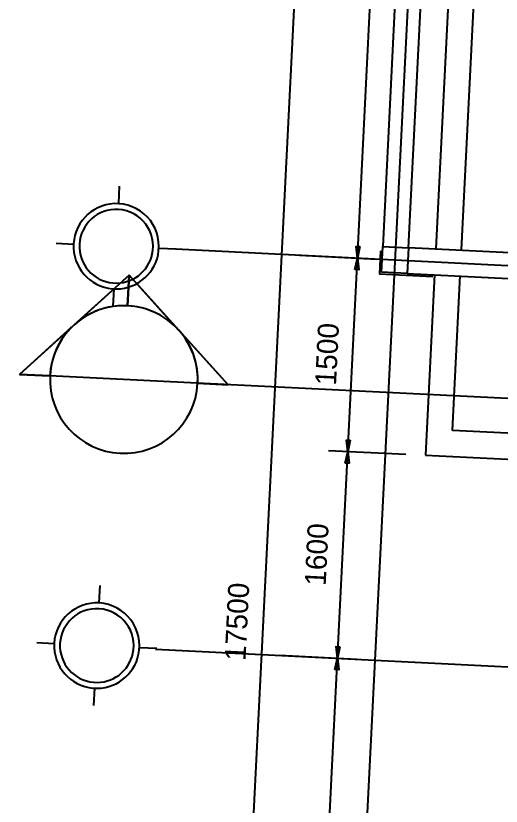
# Model space of a CAD drawing. Extents: x 549999 to 550212, y 1838161 to 1838467.
# Drawn here: x 550153.93 to 550157.69, y 1838349 to 1838355.11 of the extents above; entities that cross this region are included whole.
import ezdxf

# ---------------------------------------------------------------- set-up
doc = ezdxf.new("R2010")
doc.units = 0
for name, color, linetype in [('Level 17', 7, 'Continuous'), ('Level 18', 7, 'Continuous'), ('Level 19', 7, 'Continuous'), ('Level 20', 7, 'Continuous'), ('Level 27', 7, 'Continuous'), ('Level 36', 7, 'Continuous'), ('Level 4', 7, 'Continuous'), ('Level 6', 7, 'Continuous'), ('Level 8', 7, 'Continuous')]:
    doc.layers.add(name, color=color, linetype=linetype)

# ---------------------------------------------------------------- blocks, each defined once
blk = doc.blocks.new('FLOO13')
at = {"layer": 'Level 8'}
for p, q in [((-1101.49, 1187.1), (-1101.49, 687.1)), ((-1081.49, 687.1), (-1081.49, 1187.1)), ((-1101.49, 667.1), (-1101.49, 527.1)), ((-1081.49, 547.1), (-1081.49, 667.1)), ((-871.49, 547.1), (-1081.49, 547.1)), ((-1101.49, 527.1), (-891.49, 527.1))]:
    blk.add_line(p, q, dxfattribs=at)
blk = doc.blocks.new('GRID_3')
at = {"layer": 'Level 19'}
for p, q in [((0, 0.5169), (0, 0.3669)), ((-0.5169, 0), (-0.3669, 0)), ((0.5169, 0), (0.3669, 0)), ((0, -0.5169), (0, -0.3669))]:
    blk.add_line(p, q, dxfattribs=at)
for radius, start, end in [(0.3669, 86.59057, 185.41735), (0.3669, 3.40943, 86.59057), (0.3169, 86.59057, 185.41735), (0.3169, 3.40943, 86.59057), (0.3169, 275.41735, 3.40943), (0.3669, 275.41735, 3.40943), (0.3669, 185.41735, 275.41735), (0.3169, 185.41735, 275.41735)]:
    blk.add_arc((0, 0), radius, start, end, dxfattribs=at)
blk = doc.blocks.new('SECTI4')
at = {"layer": 'Level 17'}
for p, q in [((-0.635, 0.898), (-1.533, 0)), ((-1.084, 0.449), (-0.635, 0.898)), ((-0.635, 0.898), (-1.084, 0.449)), ((-0.635, 0.898), (0.263, 0)), ((-0.635, 0.898), (-0.635, 0.635)), ((-0.635, 0.635), (-0.635, 0.898)), ((-0.635, 0.635), (-0.635, 0.898)), ((-0.635, 0.898), (-0.186, 0.449)), ((-0.186, 0.449), (-0.635, 0.898)), ((-0.635, 0.898), (-0.635, 0.635)), ((-1.533, 0), (-1.1069, 0.4261)), ((-1.1069, 0.4261), (-1.533, 0)), ((-0.1631, 0.4261), (0.263, 0)), ((0.263, 0), (-0.1631, 0.4261)), ((-1.27, 0), (-1.533, 0)), ((-1.2708, 0), (-1.533, 0)), ((-1.533, 0), (-1.2708, 0)), ((0, 0), (0.263, 0)), ((0.263, 0), (0.0008, 0)), ((0.0008, 0), (0.263, 0))]:
    blk.add_line(p, q, dxfattribs=at)
for radius, start, end in [(0.635, 0, 180), (0.635, 90, 135), (0.635, 90, 135), (0.635, 45, 90), (0.635, 45, 90), (0.6358, 137.9216, 180), (0.6358, 137.9216, 180), (0.6358, 0, 42.0784), (0.6358, 0, 42.0784), (0.635, 180, 0)]:
    blk.add_arc((-0.635, 0), radius, start, end, dxfattribs=at)

msp = doc.modelspace()

# ---------------------------------------------------------------- linework, layer by layer
at = {"layer": 'Level 17'}
msp.add_line((550154.1949, 1838352.3308), (550155.3364, 1838352.2737), dxfattribs=at)
at = {"layer": 'Level 18'}
for p, q in [((550157.2521, 1838360.9429), (550156.1912, 1838339.7214)), ((550155.1683, 1838353.309), (550169.2414, 1838352.6054)), ((550155.0135, 1838350.2128), (550169.0866, 1838349.5093))]:
    msp.add_line(p, q, dxfattribs=at)
at = {"layer": 'Level 20'}
for p, q in [((550156.2834, 1838359.1606), (550155.4096, 1838341.6824)), ((550156.5762, 1838353.2386), (550156.8358, 1838358.4321)), ((550156.1268, 1838353.2611), (550156.726, 1838353.2311)), ((550156.1268, 1838353.2611), (550156.726, 1838353.2311)), ((550156.5013, 1838351.7405), (550156.5762, 1838353.2386)), ((550156.9506, 1838351.718), (550156.3514, 1838351.748)), ((550156.9506, 1838351.718), (550156.3514, 1838351.748)), ((550156.4214, 1838350.1425), (550156.5013, 1838351.7405)), ((550155.972, 1838350.1649), (550156.5712, 1838350.135)), ((550155.972, 1838350.1649), (550156.5712, 1838350.135)), ((550156.1817, 1838345.3484), (550156.4214, 1838350.1425))]:
    msp.add_line(p, q, dxfattribs=at)
for points in [[(550156.5955, 1838353.327), (550156.5762, 1838353.2386), (550156.5657, 1838353.3285)], [(550156.5568, 1838353.1501), (550156.5762, 1838353.2386), (550156.5866, 1838353.1487)], [(550156.5206, 1838351.8289), (550156.5013, 1838351.7405), (550156.4909, 1838351.8304)], [(550156.4819, 1838351.652), (550156.5013, 1838351.7405), (550156.5117, 1838351.6505)], [(550156.4407, 1838350.2309), (550156.4214, 1838350.1425), (550156.411, 1838350.2324)], [(550156.402, 1838350.054), (550156.4214, 1838350.1425), (550156.4318, 1838350.0525)]]:
    msp.add_lwpolyline(points, close=True, dxfattribs=at)
at = {"layer": 'Level 27'}
for p, q in [((550156.8979, 1838355.8608), (550156.7713, 1838353.329)), ((550156.9711, 1838353.319), (550157.0977, 1838355.8508)), ((550156.7713, 1838353.329), (550156.9711, 1838353.319)), ((550156.9711, 1838353.319), (550156.9611, 1838353.1192)), ((550157.7551, 1838353.2798), (550156.9711, 1838353.319)), ((550156.9611, 1838353.1192), (550157.7451, 1838353.08))]:
    msp.add_line(p, q, dxfattribs=at)
at = {"layer": 'Level 36'}
msp.add_line((550155.3364, 1838352.2737), (550184.3779, 1838350.8219), dxfattribs=at)
at = {"layer": 'Level 4'}
for p in [(550156.7546, 1838353.2948), (550157.1601, 1838353.0943)]:
    msp.add_line(p, (550156.7456, 1838353.115), dxfattribs=at)
at = {"layer": 'Level 6'}
for p, q in [((550156.7613, 1838353.1292), (550156.7713, 1838353.329)), ((550156.7713, 1838353.329), (550156.9711, 1838353.319)), ((550156.9711, 1838353.319), (550156.9611, 1838353.1192)), ((550156.9611, 1838353.1192), (550156.7613, 1838353.1292))]:
    msp.add_line(p, q, dxfattribs=at)

# ---------------------------------------------------------------- block references
at = {"layer": 'Level 17', "xscale": 0.9000000000000004, "yscale": 0.9, "rotation": -2.8619937920406366}
msp.add_blockref('SECTI4', (550155.34, 1838352.27), dxfattribs=at)
at = {"layer": 'Level 19', "xscale": 0.9000000000000004, "yscale": 0.9000000000000002, "rotation": -92.86199379204065}
for p in [(550154.71, 1838353.33), (550154.56, 1838350.24)]:
    msp.add_blockref('GRID_3', p, dxfattribs=at)
at = {"layer": 'Level 8', "xscale": 0.010000000000000004, "yscale": 0.01, "rotation": -2.8619937920406366}
msp.add_blockref('FLOO13', (550167.84, 1838345.9), dxfattribs=at)

# ---------------------------------------------------------------- texts
at = {"layer": 'Level 20'}
for s, p in [('1500', (550156.41, 1838352.25)), ('1600', (550156.33, 1838350.7)), ('17500', (550155.71, 1838350.12))]:
    msp.add_text(s, height=0.16224, rotation=87.13801, dxfattribs=at).set_placement(p)

doc.saveas('drawing.dxf')
